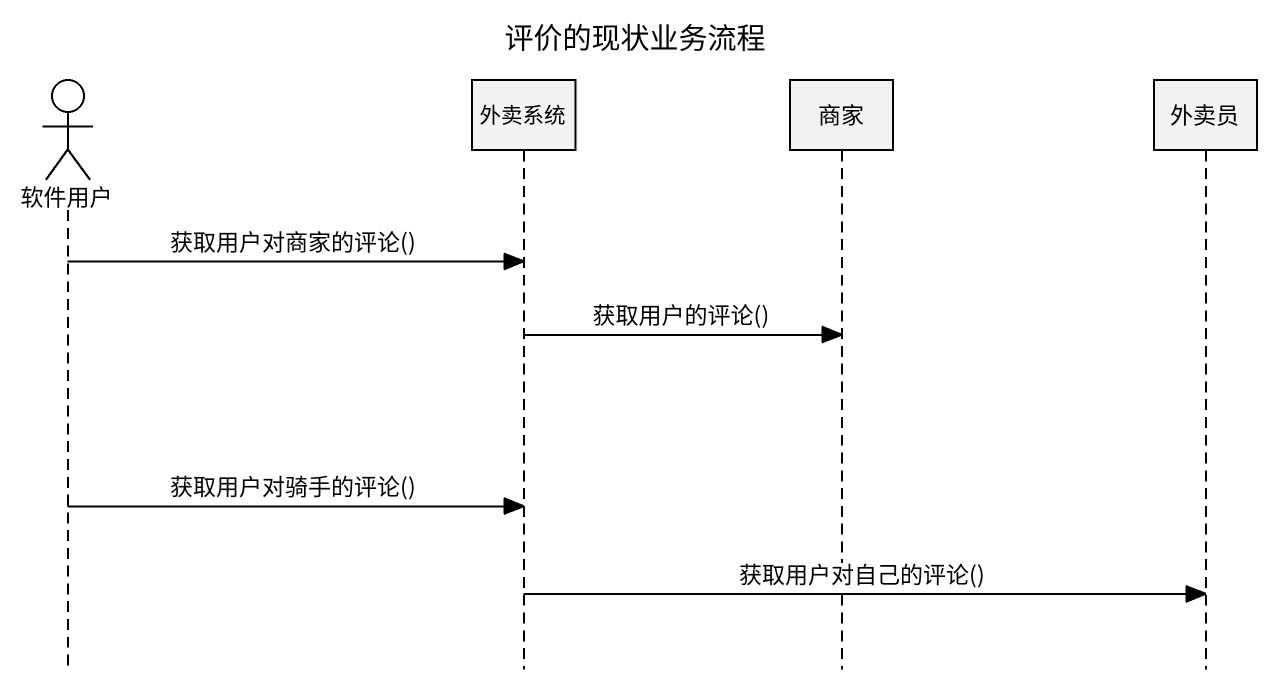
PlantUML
@startuml
title 评价的现状业务流程
hide footbox
actor 软件用户
participant 外卖系统
participant 商家
participant 外卖员

软件用户 -> 外卖系统 : 获取用户对商家的评论()
外卖系统 -> 商家 : 获取用户的评论()
软件用户 -> 外卖系统 : 获取用户对骑手的评论()
外卖系统 -> 外卖员 : 获取用户对自己的评论()
@enduml
